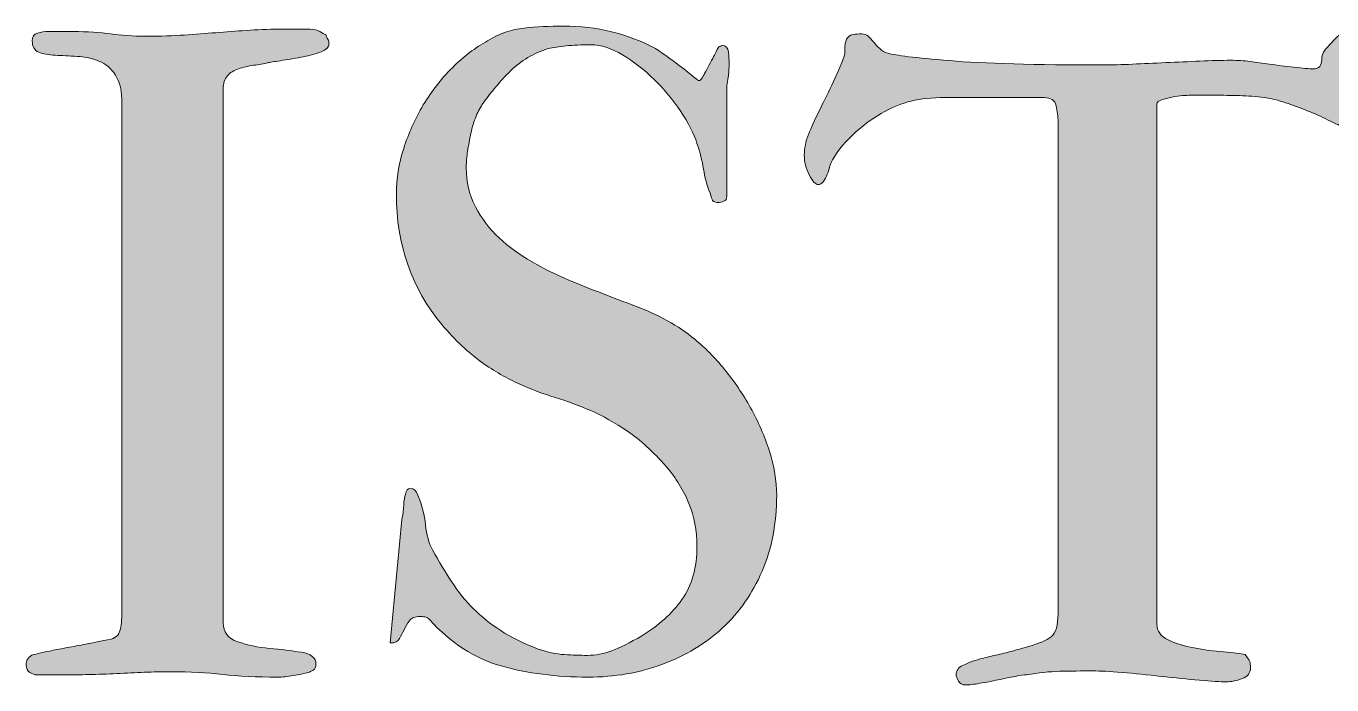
# Model space of a CAD drawing. Header units: inches. Extents: x 97 to 984, y -1026 to -54.
# Drawn here: x 323.5 to 544.4, y -465.2 to -353.7 of the extents above; entities that cross this region are included whole.
import ezdxf

# ---------------------------------------------------------------- set-up
doc = ezdxf.new("R2010")
doc.units = ezdxf.units.IN
doc.header["$MEASUREMENT"] = 0
doc.layers.add('Layer 1', color=7, linetype='Continuous')

# ---------------------------------------------------------------- blocks, each defined once
blk = doc.blocks.new('block 15')
at = {"layer": 'Layer 1', "true_color": 0x1f9d48}
h = blk.add_hatch(color=114, dxfattribs=at)
h.dxf.hatch_style = 2
edge = h.paths.add_edge_path()
edge.add_spline(control_points=[(339.76, -452.41), (339.76, -452.41), (339.76, -366.82), (339.76, -366.82), (339.76, -364.72), (339.39, -363.1), (338.65, -361.96), (337.92, -360.82), (336.99, -360.03), (335.87, -359.59), (334.74, -359.15), (333.51, -358.89), (332.17, -358.8), (330.83, -358.71), (329.59, -358.65), (328.47, -358.6), (327.35, -358.56), (326.42, -358.39), (325.68, -358.08), (324.95, -357.77), (324.58, -357.14), (324.58, -356.17), (324.58, -355.47), (324.88, -355.03), (325.49, -354.86), (326.09, -354.68), (326.7, -354.59), (327.3, -354.59), (327.3, -354.59), (331.46, -354.59), (331.46, -354.59), (333.96, -354.59), (336.08, -354.72), (337.81, -354.99), (339.54, -355.25), (341.57, -355.38), (343.91, -355.38), (346.33, -355.38), (348.47, -355.32), (350.33, -355.18), (352.18, -355.05), (353.96, -354.92), (355.64, -354.79), (357.33, -354.66), (359.03, -354.53), (360.77, -354.4), (362.5, -354.26), (364.4, -354.2), (366.47, -354.2), (366.47, -354.2), (371.53, -354.2), (371.53, -354.2), (372.22, -354.2), (372.78, -354.33), (373.22, -354.59), (373.65, -354.86), (373.99, -355.03), (374.25, -355.12), (374.43, -355.64), (374.56, -355.93), (374.64, -355.97), (374.73, -356.02), (374.77, -356.26), (374.77, -356.7), (374.77, -357.22), (374.34, -357.66), (373.48, -358.01), (372.61, -358.36), (371.59, -358.65), (370.43, -358.87), (369.26, -359.08), (368.11, -359.28), (366.99, -359.46), (365.87, -359.63), (365.05, -359.77), (364.53, -359.85), (363.75, -360.03), (362.91, -360.18), (362, -360.31), (361.09, -360.44), (360.25, -360.64), (359.47, -360.9), (358.69, -361.17), (358.06, -361.56), (357.59, -362.09), (357.11, -362.61), (356.88, -363.36), (356.88, -364.32), (356.88, -364.32), (356.88, -454.65), (356.88, -454.65), (356.88, -456.23), (357.69, -457.3), (359.34, -457.87), (360.98, -458.44), (362.78, -458.81), (364.72, -458.99), (366.67, -459.16), (368.46, -459.38), (370.1, -459.64), (371.75, -459.91), (372.57, -460.56), (372.57, -461.62), (372.57, -462.14), (372.42, -462.49), (372.11, -462.67), (371.81, -462.84), (371.53, -462.98), (371.27, -463.06), (370.58, -463.24), (369.73, -463.41), (368.74, -463.59), (367.75, -463.76), (366.86, -463.85), (366.08, -463.85), (362.54, -463.85), (359.45, -463.7), (356.81, -463.39), (354.17, -463.08), (351.25, -462.93), (348.06, -462.93), (347.28, -462.93), (346.15, -462.95), (344.68, -463), (343.21, -463.04), (341.68, -463.11), (340.08, -463.19), (338.48, -463.28), (336.88, -463.35), (335.28, -463.39), (333.68, -463.44), (332.32, -463.46), (331.2, -463.46), (331.2, -463.46), (325.23, -463.46), (325.23, -463.46), (324.97, -463.46), (324.62, -463.33), (324.19, -463.06), (323.76, -462.8), (323.54, -462.4), (323.54, -461.88), (323.54, -460.91), (323.98, -460.3), (324.84, -460.04), (325.96, -459.77), (326.96, -459.56), (327.82, -459.38), (328.69, -459.21), (329.59, -459.03), (330.55, -458.85), (331.5, -458.68), (332.53, -458.48), (333.66, -458.26), (334.78, -458.05), (336.21, -457.76), (337.94, -457.41), (338.8, -457.15), (339.32, -456.58), (339.5, -455.7), (339.67, -454.82), (339.76, -453.73), (339.76, -452.41)], knot_values=[0, 0, 0, 0, 1, 1, 1, 2, 2, 2, 3, 3, 3, 4, 4, 4, 5, 5, 5, 6, 6, 6, 7, 7, 7, 8, 8, 8, 9, 9, 9, 10, 10, 10, 11, 11, 11, 12, 12, 12, 13, 13, 13, 14, 14, 14, 15, 15, 15, 16, 16, 16, 17, 17, 17, 18, 18, 18, 19, 19, 19, 20, 20, 20, 21, 21, 21, 22, 22, 22, 23, 23, 23, 24, 24, 24, 25, 25, 25, 26, 26, 26, 27, 27, 27, 28, 28, 28, 29, 29, 29, 30, 30, 30, 31, 31, 31, 32, 32, 32, 33, 33, 33, 34, 34, 34, 35, 35, 35, 36, 36, 36, 37, 37, 37, 38, 38, 38, 39, 39, 39, 40, 40, 40, 41, 41, 41, 42, 42, 42, 43, 43, 43, 44, 44, 44, 45, 45, 45, 46, 46, 46, 47, 47, 47, 48, 48, 48, 49, 49, 49, 50, 50, 50, 51, 51, 51, 52, 52, 52, 53, 53, 53, 54, 54, 54, 54], degree=3, periodic=1)
h = blk.add_hatch(color=114, dxfattribs=at)
h.dxf.hatch_style = 2
edge = h.paths.add_edge_path()
edge.add_spline(control_points=[(386.18, -382.07), (386.18, -379.53), (386.59, -376.97), (387.42, -374.38), (388.24, -371.8), (389.34, -369.34), (390.72, -367.02), (392.11, -364.7), (393.75, -362.59), (395.65, -360.71), (397.55, -358.82), (399.54, -357.31), (401.62, -356.17), (403.61, -354.94), (405.66, -354.22), (407.78, -354), (409.89, -353.78), (412.12, -353.67), (414.46, -353.67), (420.08, -353.67), (425.26, -354.94), (430.02, -357.48), (430.45, -357.75), (431.42, -358.43), (432.94, -359.52), (434.45, -360.62), (435.77, -361.65), (436.89, -362.61), (437.07, -362.79), (437.24, -362.88), (437.41, -362.88), (437.5, -362.88), (437.63, -362.79), (437.8, -362.61), (438.06, -362.18), (438.49, -361.39), (439.1, -360.25), (439.7, -359.11), (440.09, -358.36), (440.27, -358.01), (440.44, -357.4), (440.7, -357.09), (441.04, -357.09), (441.04, -357), (441.13, -356.96), (441.3, -356.96), (441.91, -356.96), (442.25, -357.33), (442.34, -358.08), (442.43, -358.82), (442.47, -359.41), (442.47, -359.85), (442.47, -359.85), (442.47, -360.38), (442.47, -360.38), (442.47, -360.55), (442.43, -361.1), (442.34, -362.02), (442.25, -362.94), (442.17, -363.49), (442.08, -363.67), (442.08, -363.67), (442.08, -382.47), (442.08, -382.47), (442.08, -382.91), (441.91, -383.19), (441.56, -383.32), (441.22, -383.45), (440.92, -383.52), (440.65, -383.52), (440.14, -383.52), (439.81, -383.41), (439.68, -383.19), (439.55, -382.97), (439.4, -382.55), (439.23, -381.94), (438.71, -380.63), (438.34, -379.27), (438.13, -377.86), (437.91, -376.46), (437.54, -375.02), (437.02, -373.52), (436.5, -371.86), (435.6, -370.06), (434.3, -368.13), (433, -366.21), (431.51, -364.41), (429.83, -362.74), (428.14, -361.08), (426.35, -359.68), (424.44, -358.54), (422.54, -357.4), (420.77, -356.83), (419.13, -356.83), (417.48, -356.83), (416.08, -356.89), (414.91, -357.02), (413.75, -357.16), (412.73, -357.31), (411.86, -357.48), (409.35, -358.27), (407.24, -359.52), (405.51, -361.23), (403.78, -362.94), (402.18, -364.85), (400.71, -366.95), (400.28, -367.57), (399.89, -368.33), (399.54, -369.25), (399.2, -370.17), (398.91, -371.16), (398.7, -372.21), (398.48, -373.26), (398.31, -374.27), (398.18, -375.23), (398.05, -376.2), (397.99, -376.99), (397.99, -377.6), (397.99, -380.06), (398.51, -382.27), (399.54, -384.24), (400.58, -386.21), (401.92, -387.97), (403.56, -389.5), (405.2, -391.04), (407.06, -392.39), (409.14, -393.58), (411.21, -394.76), (413.29, -395.79), (415.37, -396.67), (419, -398.16), (422.76, -399.62), (426.65, -401.07), (430.54, -402.52), (433.87, -404.38), (436.64, -406.66), (438.36, -408.06), (440.05, -409.77), (441.69, -411.79), (443.33, -413.8), (444.81, -415.97), (446.1, -418.29), (447.4, -420.62), (448.46, -423.05), (449.28, -425.59), (450.1, -428.13), (450.51, -430.63), (450.51, -433.08), (450.51, -437.82), (449.69, -442.09), (448.05, -445.9), (446.41, -449.72), (444.16, -452.94), (441.3, -455.57), (438.45, -458.2), (435.08, -460.24), (431.19, -461.68), (427.3, -463.13), (423.1, -463.85), (418.61, -463.85), (413.25, -463.85), (408.34, -463.22), (403.89, -461.94), (399.43, -460.68), (395.39, -458.07), (391.76, -454.12), (391.59, -453.86), (391.33, -453.71), (390.98, -453.66), (390.64, -453.62), (390.38, -453.6), (390.2, -453.6), (389.34, -453.6), (388.73, -453.84), (388.39, -454.32), (388.04, -454.8), (387.74, -455.31), (387.48, -455.83), (387.22, -456.36), (386.96, -456.86), (386.7, -457.34), (386.44, -457.83), (385.93, -458.07), (385.15, -458.07), (385.15, -458.07), (387.09, -437.16), (387.09, -437.16), (387.26, -436.46), (387.37, -435.67), (387.42, -434.79), (387.46, -433.92), (387.57, -433.31), (387.74, -432.95), (387.83, -432.25), (388.09, -431.9), (388.52, -431.9), (389.12, -431.9), (389.56, -432.3), (389.82, -433.08), (390.51, -434.75), (390.94, -436.42), (391.11, -438.08), (391.28, -439.75), (391.67, -441.15), (392.28, -442.29), (393.4, -444.31), (394.5, -446.15), (395.59, -447.81), (396.67, -449.48), (397.88, -450.97), (399.22, -452.28), (400.56, -453.6), (402.09, -454.82), (403.82, -455.96), (405.55, -457.1), (407.67, -458.15), (410.18, -459.12), (411.73, -459.64), (413.2, -459.95), (414.59, -460.04), (415.97, -460.13), (417.27, -460.17), (418.48, -460.17), (419.86, -460.17), (421.24, -459.91), (422.63, -459.38), (424.01, -458.85), (425.7, -458.02), (427.68, -456.88), (430.54, -455.13), (432.81, -453.07), (434.49, -450.7), (436.18, -448.34), (437.02, -445.31), (437.02, -441.63), (437.02, -439.09), (436.57, -436.7), (435.66, -434.47), (434.76, -432.23), (433.48, -430.15), (431.84, -428.22), (429.59, -425.68), (427.4, -423.68), (425.29, -422.24), (423.17, -420.79), (421.09, -419.63), (419.06, -418.75), (417.03, -417.88), (415.02, -417.13), (413.03, -416.52), (411.04, -415.91), (409.01, -415.14), (406.94, -414.22), (404.86, -413.3), (402.74, -412.07), (400.58, -410.54), (398.42, -409), (396.17, -406.88), (393.84, -404.16), (388.73, -398.03), (386.18, -390.66), (386.18, -382.07)], knot_values=[0, 0, 0, 0, 1, 1, 1, 2, 2, 2, 3, 3, 3, 4, 4, 4, 5, 5, 5, 6, 6, 6, 7, 7, 7, 8, 8, 8, 9, 9, 9, 10, 10, 10, 11, 11, 11, 12, 12, 12, 13, 13, 13, 14, 14, 14, 15, 15, 15, 16, 16, 16, 17, 17, 17, 18, 18, 18, 19, 19, 19, 20, 20, 20, 21, 21, 21, 22, 22, 22, 23, 23, 23, 24, 24, 24, 25, 25, 25, 26, 26, 26, 27, 27, 27, 28, 28, 28, 29, 29, 29, 30, 30, 30, 31, 31, 31, 32, 32, 32, 33, 33, 33, 34, 34, 34, 35, 35, 35, 36, 36, 36, 37, 37, 37, 38, 38, 38, 39, 39, 39, 40, 40, 40, 41, 41, 41, 42, 42, 42, 43, 43, 43, 44, 44, 44, 45, 45, 45, 46, 46, 46, 47, 47, 47, 48, 48, 48, 49, 49, 49, 50, 50, 50, 51, 51, 51, 52, 52, 52, 53, 53, 53, 54, 54, 54, 55, 55, 55, 56, 56, 56, 57, 57, 57, 58, 58, 58, 59, 59, 59, 60, 60, 60, 61, 61, 61, 62, 62, 62, 63, 63, 63, 64, 64, 64, 65, 65, 65, 66, 66, 66, 67, 67, 67, 68, 68, 68, 69, 69, 69, 70, 70, 70, 71, 71, 71, 72, 72, 72, 73, 73, 73, 74, 74, 74, 75, 75, 75, 76, 76, 76, 77, 77, 77, 78, 78, 78, 79, 79, 79, 80, 80, 80, 81, 81, 81, 82, 82, 82, 83, 83, 83, 84, 84, 84, 85, 85, 85, 86, 86, 86, 87, 87, 87, 87], degree=3, periodic=1)
h = blk.add_hatch(color=114, dxfattribs=at)
h.dxf.hatch_style = 2
edge = h.paths.add_edge_path()
edge.add_spline(control_points=[(514.84, -366.82), (514.84, -366.82), (514.84, -454.91), (514.84, -454.91), (514.84, -456.05), (515.46, -456.93), (516.72, -457.54), (517.97, -458.15), (519.44, -458.61), (521.13, -458.92), (522.81, -459.23), (524.48, -459.45), (526.12, -459.58), (527.76, -459.71), (528.98, -459.86), (529.75, -460.04), (530.18, -460.56), (530.44, -460.96), (530.53, -461.22), (530.62, -461.48), (530.66, -461.84), (530.66, -462.27), (530.66, -463.15), (530.18, -463.76), (529.23, -464.11), (528.28, -464.46), (527.42, -464.64), (526.64, -464.64), (525.6, -464.64), (524.07, -464.55), (522.04, -464.38), (520, -464.2), (517.84, -463.98), (515.55, -463.72), (513.26, -463.46), (511.05, -463.24), (508.94, -463.06), (506.82, -462.89), (505.2, -462.8), (504.07, -462.8), (502.08, -462.8), (500.2, -462.82), (498.43, -462.87), (496.66, -462.91), (494.78, -463.11), (492.79, -463.46), (492.36, -463.46), (491.71, -463.54), (490.84, -463.72), (489.98, -463.89), (489.03, -464.09), (487.99, -464.31), (486.95, -464.53), (485.92, -464.73), (484.88, -464.9), (483.84, -465.08), (483.02, -465.17), (482.41, -465.17), (481.9, -465.17), (481.51, -464.95), (481.25, -464.51), (480.99, -464.07), (480.86, -463.72), (480.86, -463.46), (480.86, -462.76), (481.22, -462.23), (481.96, -461.88), (482.69, -461.53), (483.32, -461.27), (483.84, -461.09), (484.1, -461), (484.66, -460.85), (485.53, -460.63), (486.39, -460.41), (487.3, -460.19), (488.25, -459.97), (489.2, -459.75), (490.15, -459.51), (491.1, -459.25), (492.05, -458.99), (492.79, -458.77), (493.31, -458.59), (494.95, -458.15), (496.16, -457.63), (496.94, -457.01), (497.72, -456.4), (498.11, -455.09), (498.11, -453.07), (498.11, -453.07), (498.11, -369.84), (498.11, -369.84), (498.11, -368.97), (498, -368.07), (497.78, -367.15), (497.57, -366.23), (496.9, -365.77), (495.77, -365.77), (495.77, -365.77), (479.04, -365.77), (479.04, -365.77), (476.79, -365.77), (474.87, -365.96), (473.27, -366.36), (471.67, -366.75), (470.18, -367.35), (468.8, -368.13), (467.15, -369.01), (465.51, -370.17), (463.87, -371.62), (462.23, -373.06), (460.93, -374.62), (459.98, -376.29), (459.8, -376.55), (459.65, -376.9), (459.52, -377.34), (459.39, -377.78), (459.24, -378.24), (459.07, -378.72), (458.89, -379.2), (458.68, -379.62), (458.42, -379.97), (458.16, -380.32), (457.86, -380.49), (457.51, -380.49), (457.08, -380.49), (456.58, -379.95), (456.02, -378.85), (455.46, -377.76), (455.18, -376.64), (455.18, -375.5), (455.18, -374.36), (455.42, -373.2), (455.89, -372.01), (456.37, -370.83), (456.95, -369.54), (457.64, -368.13), (458.33, -366.73), (459.07, -365.24), (459.85, -363.67), (460.63, -362.09), (461.36, -360.33), (462.05, -358.41), (462.05, -358.41), (462.05, -357.09), (462.05, -357.09), (462.05, -356.83), (462.14, -356.43), (462.31, -355.91), (462.57, -355.47), (462.94, -355.21), (463.41, -355.12), (463.89, -355.03), (464.39, -354.99), (464.91, -354.99), (465.34, -354.99), (465.7, -355.12), (466.01, -355.38), (466.31, -355.64), (466.61, -355.97), (466.92, -356.37), (467.22, -356.76), (467.56, -357.14), (467.95, -357.48), (468.34, -357.84), (468.8, -358.1), (469.32, -358.27), (470.52, -358.62), (474, -359.04), (479.76, -359.52), (485.5, -360.01), (494.22, -360.25), (505.89, -360.25), (507.27, -360.25), (508.87, -360.2), (510.69, -360.11), (512.5, -360.03), (514.38, -359.94), (516.33, -359.85), (518.28, -359.77), (520.2, -359.68), (522.1, -359.59), (524, -359.5), (525.73, -359.46), (527.29, -359.46), (528.5, -359.46), (529.6, -359.52), (530.6, -359.65), (531.59, -359.79), (532.69, -359.94), (533.9, -360.11), (535.11, -360.29), (536.47, -360.47), (537.99, -360.64), (539.5, -360.82), (540.6, -360.9), (541.29, -360.9), (542.25, -360.9), (542.72, -360.38), (542.72, -359.33), (542.72, -358.71), (542.89, -358.19), (543.24, -357.75), (543.67, -357.22), (544.28, -356.56), (545.06, -355.78), (545.83, -354.99), (546.48, -354.59), (547, -354.59), (547.35, -354.59), (547.78, -354.88), (548.3, -355.45), (548.82, -356.02), (549.31, -356.7), (549.79, -357.48), (550.26, -358.27), (550.72, -359.06), (551.15, -359.85), (551.58, -360.64), (551.93, -361.25), (552.19, -361.69), (552.53, -362.48), (552.79, -363.45), (552.97, -364.58), (553.14, -365.73), (553.31, -366.6), (553.49, -367.21), (553.66, -367.65), (554.07, -368.38), (554.72, -369.38), (555.37, -370.39), (556.06, -371.47), (556.79, -372.6), (557.53, -373.75), (558.17, -374.86), (558.74, -375.96), (559.3, -377.06), (559.58, -377.91), (559.58, -378.52), (559.58, -379.84), (559.02, -380.49), (557.9, -380.49), (557.2, -380.49), (556.36, -380.1), (555.37, -379.31), (554.37, -378.52), (553.36, -377.58), (552.32, -376.48), (551.28, -375.39), (550.2, -374.29), (549.08, -373.2), (547.95, -372.1), (546.91, -371.25), (545.96, -370.63), (545.27, -370.28), (544.39, -369.84), (543.3, -369.32), (542.22, -368.79), (541.06, -368.29), (539.8, -367.81), (538.55, -367.33), (537.32, -366.89), (536.11, -366.49), (534.89, -366.1), (533.86, -365.86), (532.99, -365.77), (531.61, -365.59), (530.21, -365.48), (528.78, -365.44), (527.35, -365.4), (525.95, -365.37), (524.56, -365.37), (524.56, -365.37), (520.28, -365.37), (520.28, -365.37), (520.11, -365.37), (519.74, -365.4), (519.18, -365.44), (518.62, -365.48), (518.01, -365.57), (517.37, -365.7), (516.72, -365.83), (516.13, -365.99), (515.62, -366.16), (515.1, -366.34), (514.84, -366.56), (514.84, -366.82)], knot_values=[0, 0, 0, 0, 1, 1, 1, 2, 2, 2, 3, 3, 3, 4, 4, 4, 5, 5, 5, 6, 6, 6, 7, 7, 7, 8, 8, 8, 9, 9, 9, 10, 10, 10, 11, 11, 11, 12, 12, 12, 13, 13, 13, 14, 14, 14, 15, 15, 15, 16, 16, 16, 17, 17, 17, 18, 18, 18, 19, 19, 19, 20, 20, 20, 21, 21, 21, 22, 22, 22, 23, 23, 23, 24, 24, 24, 25, 25, 25, 26, 26, 26, 27, 27, 27, 28, 28, 28, 29, 29, 29, 30, 30, 30, 31, 31, 31, 32, 32, 32, 33, 33, 33, 34, 34, 34, 35, 35, 35, 36, 36, 36, 37, 37, 37, 38, 38, 38, 39, 39, 39, 40, 40, 40, 41, 41, 41, 42, 42, 42, 43, 43, 43, 44, 44, 44, 45, 45, 45, 46, 46, 46, 47, 47, 47, 48, 48, 48, 49, 49, 49, 50, 50, 50, 51, 51, 51, 52, 52, 52, 53, 53, 53, 54, 54, 54, 55, 55, 55, 56, 56, 56, 57, 57, 57, 58, 58, 58, 59, 59, 59, 60, 60, 60, 61, 61, 61, 62, 62, 62, 63, 63, 63, 64, 64, 64, 65, 65, 65, 66, 66, 66, 67, 67, 67, 68, 68, 68, 69, 69, 69, 70, 70, 70, 71, 71, 71, 72, 72, 72, 73, 73, 73, 74, 74, 74, 75, 75, 75, 76, 76, 76, 77, 77, 77, 78, 78, 78, 79, 79, 79, 80, 80, 80, 81, 81, 81, 82, 82, 82, 83, 83, 83, 84, 84, 84, 85, 85, 85, 86, 86, 86, 87, 87, 87, 88, 88, 88, 89, 89, 89, 90, 90, 90, 91, 91, 91, 92, 92, 92, 93, 93, 93, 94, 94, 94, 95, 95, 95, 95], degree=3, periodic=1)
at = {"layer": 'Layer 1', "lineweight": 0}
for points, knots in [([(339.76, -452.41), (339.76, -452.41), (339.76, -366.82), (339.76, -366.82), (339.76, -364.72), (339.39, -363.1), (338.65, -361.96), (337.92, -360.82), (336.99, -360.03), (335.87, -359.59), (334.74, -359.15), (333.51, -358.89), (332.17, -358.8), (330.83, -358.71), (329.59, -358.65), (328.47, -358.6), (327.35, -358.56), (326.42, -358.39), (325.68, -358.08), (324.95, -357.77), (324.58, -357.14), (324.58, -356.17), (324.58, -355.47), (324.88, -355.03), (325.49, -354.86), (326.09, -354.68), (326.7, -354.59), (327.3, -354.59), (327.3, -354.59), (331.46, -354.59), (331.46, -354.59), (333.96, -354.59), (336.08, -354.72), (337.81, -354.99), (339.54, -355.25), (341.57, -355.38), (343.91, -355.38), (346.33, -355.38), (348.47, -355.32), (350.33, -355.18), (352.18, -355.05), (353.96, -354.92), (355.64, -354.79), (357.33, -354.66), (359.03, -354.53), (360.77, -354.4), (362.5, -354.26), (364.4, -354.2), (366.47, -354.2), (366.47, -354.2), (371.53, -354.2), (371.53, -354.2), (372.22, -354.2), (372.78, -354.33), (373.22, -354.59), (373.65, -354.86), (373.99, -355.03), (374.25, -355.12), (374.43, -355.64), (374.56, -355.93), (374.64, -355.97), (374.73, -356.02), (374.77, -356.26), (374.77, -356.7), (374.77, -357.22), (374.34, -357.66), (373.48, -358.01), (372.61, -358.36), (371.59, -358.65), (370.43, -358.87), (369.26, -359.08), (368.11, -359.28), (366.99, -359.46), (365.87, -359.63), (365.05, -359.77), (364.53, -359.85), (363.75, -360.03), (362.91, -360.18), (362, -360.31), (361.09, -360.44), (360.25, -360.64), (359.47, -360.9), (358.69, -361.17), (358.06, -361.56), (357.59, -362.09), (357.11, -362.61), (356.88, -363.36), (356.88, -364.32), (356.88, -364.32), (356.88, -454.65), (356.88, -454.65), (356.88, -456.23), (357.69, -457.3), (359.34, -457.87), (360.98, -458.44), (362.78, -458.81), (364.72, -458.99), (366.67, -459.16), (368.46, -459.38), (370.1, -459.64), (371.75, -459.91), (372.57, -460.56), (372.57, -461.62), (372.57, -462.14), (372.42, -462.49), (372.11, -462.67), (371.81, -462.84), (371.53, -462.98), (371.27, -463.06), (370.58, -463.24), (369.73, -463.41), (368.74, -463.59), (367.75, -463.76), (366.86, -463.85), (366.08, -463.85), (362.54, -463.85), (359.45, -463.7), (356.81, -463.39), (354.17, -463.08), (351.25, -462.93), (348.06, -462.93), (347.28, -462.93), (346.15, -462.95), (344.68, -463), (343.21, -463.04), (341.68, -463.11), (340.08, -463.19), (338.48, -463.28), (336.88, -463.35), (335.28, -463.39), (333.68, -463.44), (332.32, -463.46), (331.2, -463.46), (331.2, -463.46), (325.23, -463.46), (325.23, -463.46), (324.97, -463.46), (324.62, -463.33), (324.19, -463.06), (323.76, -462.8), (323.54, -462.4), (323.54, -461.88), (323.54, -460.91), (323.98, -460.3), (324.84, -460.04), (325.96, -459.77), (326.96, -459.56), (327.82, -459.38), (328.69, -459.21), (329.59, -459.03), (330.55, -458.85), (331.5, -458.68), (332.53, -458.48), (333.66, -458.26), (334.78, -458.05), (336.21, -457.76), (337.94, -457.41), (338.8, -457.15), (339.32, -456.58), (339.5, -455.7), (339.67, -454.82), (339.76, -453.73), (339.76, -452.41)], [0, 0, 0, 0, 1, 1, 1, 2, 2, 2, 3, 3, 3, 4, 4, 4, 5, 5, 5, 6, 6, 6, 7, 7, 7, 8, 8, 8, 9, 9, 9, 10, 10, 10, 11, 11, 11, 12, 12, 12, 13, 13, 13, 14, 14, 14, 15, 15, 15, 16, 16, 16, 17, 17, 17, 18, 18, 18, 19, 19, 19, 20, 20, 20, 21, 21, 21, 22, 22, 22, 23, 23, 23, 24, 24, 24, 25, 25, 25, 26, 26, 26, 27, 27, 27, 28, 28, 28, 29, 29, 29, 30, 30, 30, 31, 31, 31, 32, 32, 32, 33, 33, 33, 34, 34, 34, 35, 35, 35, 36, 36, 36, 37, 37, 37, 38, 38, 38, 39, 39, 39, 40, 40, 40, 41, 41, 41, 42, 42, 42, 43, 43, 43, 44, 44, 44, 45, 45, 45, 46, 46, 46, 47, 47, 47, 48, 48, 48, 49, 49, 49, 50, 50, 50, 51, 51, 51, 52, 52, 52, 53, 53, 53, 54, 54, 54, 54]), ([(386.18, -382.07), (386.18, -379.53), (386.59, -376.97), (387.42, -374.38), (388.24, -371.8), (389.34, -369.34), (390.72, -367.02), (392.11, -364.7), (393.75, -362.59), (395.65, -360.71), (397.55, -358.82), (399.54, -357.31), (401.62, -356.17), (403.61, -354.94), (405.66, -354.22), (407.78, -354), (409.89, -353.78), (412.12, -353.67), (414.46, -353.67), (420.08, -353.67), (425.26, -354.94), (430.02, -357.48), (430.45, -357.75), (431.42, -358.43), (432.94, -359.52), (434.45, -360.62), (435.77, -361.65), (436.89, -362.61), (437.07, -362.79), (437.24, -362.88), (437.41, -362.88), (437.5, -362.88), (437.63, -362.79), (437.8, -362.61), (438.06, -362.18), (438.49, -361.39), (439.1, -360.25), (439.7, -359.11), (440.09, -358.36), (440.27, -358.01), (440.44, -357.4), (440.7, -357.09), (441.04, -357.09), (441.04, -357), (441.13, -356.96), (441.3, -356.96), (441.91, -356.96), (442.25, -357.33), (442.34, -358.08), (442.43, -358.82), (442.47, -359.41), (442.47, -359.85), (442.47, -359.85), (442.47, -360.38), (442.47, -360.38), (442.47, -360.55), (442.43, -361.1), (442.34, -362.02), (442.25, -362.94), (442.17, -363.49), (442.08, -363.67), (442.08, -363.67), (442.08, -382.47), (442.08, -382.47), (442.08, -382.91), (441.91, -383.19), (441.56, -383.32), (441.22, -383.45), (440.92, -383.52), (440.65, -383.52), (440.14, -383.52), (439.81, -383.41), (439.68, -383.19), (439.55, -382.97), (439.4, -382.55), (439.23, -381.94), (438.71, -380.63), (438.34, -379.27), (438.13, -377.86), (437.91, -376.46), (437.54, -375.02), (437.02, -373.52), (436.5, -371.86), (435.6, -370.06), (434.3, -368.13), (433, -366.21), (431.51, -364.41), (429.83, -362.74), (428.14, -361.08), (426.35, -359.68), (424.44, -358.54), (422.54, -357.4), (420.77, -356.83), (419.13, -356.83), (417.48, -356.83), (416.08, -356.89), (414.91, -357.02), (413.75, -357.16), (412.73, -357.31), (411.86, -357.48), (409.35, -358.27), (407.24, -359.52), (405.51, -361.23), (403.78, -362.94), (402.18, -364.85), (400.71, -366.95), (400.28, -367.57), (399.89, -368.33), (399.54, -369.25), (399.2, -370.17), (398.91, -371.16), (398.7, -372.21), (398.48, -373.26), (398.31, -374.27), (398.18, -375.23), (398.05, -376.2), (397.99, -376.99), (397.99, -377.6), (397.99, -380.06), (398.51, -382.27), (399.54, -384.24), (400.58, -386.21), (401.92, -387.97), (403.56, -389.5), (405.2, -391.04), (407.06, -392.39), (409.14, -393.58), (411.21, -394.76), (413.29, -395.79), (415.37, -396.67), (419, -398.16), (422.76, -399.62), (426.65, -401.07), (430.54, -402.52), (433.87, -404.38), (436.64, -406.66), (438.36, -408.06), (440.05, -409.77), (441.69, -411.79), (443.33, -413.8), (444.81, -415.97), (446.1, -418.29), (447.4, -420.62), (448.46, -423.05), (449.28, -425.59), (450.1, -428.13), (450.51, -430.63), (450.51, -433.08), (450.51, -437.82), (449.69, -442.09), (448.05, -445.9), (446.41, -449.72), (444.16, -452.94), (441.3, -455.57), (438.45, -458.2), (435.08, -460.24), (431.19, -461.68), (427.3, -463.13), (423.1, -463.85), (418.61, -463.85), (413.25, -463.85), (408.34, -463.22), (403.89, -461.94), (399.43, -460.68), (395.39, -458.07), (391.76, -454.12), (391.59, -453.86), (391.33, -453.71), (390.98, -453.66), (390.64, -453.62), (390.38, -453.6), (390.2, -453.6), (389.34, -453.6), (388.73, -453.84), (388.39, -454.32), (388.04, -454.8), (387.74, -455.31), (387.48, -455.83), (387.22, -456.36), (386.96, -456.86), (386.7, -457.34), (386.44, -457.83), (385.93, -458.07), (385.15, -458.07), (385.15, -458.07), (387.09, -437.16), (387.09, -437.16), (387.26, -436.46), (387.37, -435.67), (387.42, -434.79), (387.46, -433.92), (387.57, -433.31), (387.74, -432.95), (387.83, -432.25), (388.09, -431.9), (388.52, -431.9), (389.12, -431.9), (389.56, -432.3), (389.82, -433.08), (390.51, -434.75), (390.94, -436.42), (391.11, -438.08), (391.28, -439.75), (391.67, -441.15), (392.28, -442.29), (393.4, -444.31), (394.5, -446.15), (395.59, -447.81), (396.67, -449.48), (397.88, -450.97), (399.22, -452.28), (400.56, -453.6), (402.09, -454.82), (403.82, -455.96), (405.55, -457.1), (407.67, -458.15), (410.18, -459.12), (411.73, -459.64), (413.2, -459.95), (414.59, -460.04), (415.97, -460.13), (417.27, -460.17), (418.48, -460.17), (419.86, -460.17), (421.24, -459.91), (422.63, -459.38), (424.01, -458.85), (425.7, -458.02), (427.68, -456.88), (430.54, -455.13), (432.81, -453.07), (434.49, -450.7), (436.18, -448.34), (437.02, -445.31), (437.02, -441.63), (437.02, -439.09), (436.57, -436.7), (435.66, -434.47), (434.76, -432.23), (433.48, -430.15), (431.84, -428.22), (429.59, -425.68), (427.4, -423.68), (425.29, -422.24), (423.17, -420.79), (421.09, -419.63), (419.06, -418.75), (417.03, -417.88), (415.02, -417.13), (413.03, -416.52), (411.04, -415.91), (409.01, -415.14), (406.94, -414.22), (404.86, -413.3), (402.74, -412.07), (400.58, -410.54), (398.42, -409), (396.17, -406.88), (393.84, -404.16), (388.73, -398.03), (386.18, -390.66), (386.18, -382.07)], [0, 0, 0, 0, 1, 1, 1, 2, 2, 2, 3, 3, 3, 4, 4, 4, 5, 5, 5, 6, 6, 6, 7, 7, 7, 8, 8, 8, 9, 9, 9, 10, 10, 10, 11, 11, 11, 12, 12, 12, 13, 13, 13, 14, 14, 14, 15, 15, 15, 16, 16, 16, 17, 17, 17, 18, 18, 18, 19, 19, 19, 20, 20, 20, 21, 21, 21, 22, 22, 22, 23, 23, 23, 24, 24, 24, 25, 25, 25, 26, 26, 26, 27, 27, 27, 28, 28, 28, 29, 29, 29, 30, 30, 30, 31, 31, 31, 32, 32, 32, 33, 33, 33, 34, 34, 34, 35, 35, 35, 36, 36, 36, 37, 37, 37, 38, 38, 38, 39, 39, 39, 40, 40, 40, 41, 41, 41, 42, 42, 42, 43, 43, 43, 44, 44, 44, 45, 45, 45, 46, 46, 46, 47, 47, 47, 48, 48, 48, 49, 49, 49, 50, 50, 50, 51, 51, 51, 52, 52, 52, 53, 53, 53, 54, 54, 54, 55, 55, 55, 56, 56, 56, 57, 57, 57, 58, 58, 58, 59, 59, 59, 60, 60, 60, 61, 61, 61, 62, 62, 62, 63, 63, 63, 64, 64, 64, 65, 65, 65, 66, 66, 66, 67, 67, 67, 68, 68, 68, 69, 69, 69, 70, 70, 70, 71, 71, 71, 72, 72, 72, 73, 73, 73, 74, 74, 74, 75, 75, 75, 76, 76, 76, 77, 77, 77, 78, 78, 78, 79, 79, 79, 80, 80, 80, 81, 81, 81, 82, 82, 82, 83, 83, 83, 84, 84, 84, 85, 85, 85, 86, 86, 86, 87, 87, 87, 87]), ([(514.84, -366.82), (514.84, -366.82), (514.84, -454.91), (514.84, -454.91), (514.84, -456.05), (515.46, -456.93), (516.72, -457.54), (517.97, -458.15), (519.44, -458.61), (521.13, -458.92), (522.81, -459.23), (524.48, -459.45), (526.12, -459.58), (527.76, -459.71), (528.98, -459.86), (529.75, -460.04), (530.18, -460.56), (530.44, -460.96), (530.53, -461.22), (530.62, -461.48), (530.66, -461.84), (530.66, -462.27), (530.66, -463.15), (530.18, -463.76), (529.23, -464.11), (528.28, -464.46), (527.42, -464.64), (526.64, -464.64), (525.6, -464.64), (524.07, -464.55), (522.04, -464.38), (520, -464.2), (517.84, -463.98), (515.55, -463.72), (513.26, -463.46), (511.05, -463.24), (508.94, -463.06), (506.82, -462.89), (505.2, -462.8), (504.07, -462.8), (502.08, -462.8), (500.2, -462.82), (498.43, -462.87), (496.66, -462.91), (494.78, -463.11), (492.79, -463.46), (492.36, -463.46), (491.71, -463.54), (490.84, -463.72), (489.98, -463.89), (489.03, -464.09), (487.99, -464.31), (486.95, -464.53), (485.92, -464.73), (484.88, -464.9), (483.84, -465.08), (483.02, -465.17), (482.41, -465.17), (481.9, -465.17), (481.51, -464.95), (481.25, -464.51), (480.99, -464.07), (480.86, -463.72), (480.86, -463.46), (480.86, -462.76), (481.22, -462.23), (481.96, -461.88), (482.69, -461.53), (483.32, -461.27), (483.84, -461.09), (484.1, -461), (484.66, -460.85), (485.53, -460.63), (486.39, -460.41), (487.3, -460.19), (488.25, -459.97), (489.2, -459.75), (490.15, -459.51), (491.1, -459.25), (492.05, -458.99), (492.79, -458.77), (493.31, -458.59), (494.95, -458.15), (496.16, -457.63), (496.94, -457.01), (497.72, -456.4), (498.11, -455.09), (498.11, -453.07), (498.11, -453.07), (498.11, -369.84), (498.11, -369.84), (498.11, -368.97), (498, -368.07), (497.78, -367.15), (497.57, -366.23), (496.9, -365.77), (495.77, -365.77), (495.77, -365.77), (479.04, -365.77), (479.04, -365.77), (476.79, -365.77), (474.87, -365.96), (473.27, -366.36), (471.67, -366.75), (470.18, -367.35), (468.8, -368.13), (467.15, -369.01), (465.51, -370.17), (463.87, -371.62), (462.23, -373.06), (460.93, -374.62), (459.98, -376.29), (459.8, -376.55), (459.65, -376.9), (459.52, -377.34), (459.39, -377.78), (459.24, -378.24), (459.07, -378.72), (458.89, -379.2), (458.68, -379.62), (458.42, -379.97), (458.16, -380.32), (457.86, -380.49), (457.51, -380.49), (457.08, -380.49), (456.58, -379.95), (456.02, -378.85), (455.46, -377.76), (455.18, -376.64), (455.18, -375.5), (455.18, -374.36), (455.42, -373.2), (455.89, -372.01), (456.37, -370.83), (456.95, -369.54), (457.64, -368.13), (458.33, -366.73), (459.07, -365.24), (459.85, -363.67), (460.63, -362.09), (461.36, -360.33), (462.05, -358.41), (462.05, -358.41), (462.05, -357.09), (462.05, -357.09), (462.05, -356.83), (462.14, -356.43), (462.31, -355.91), (462.57, -355.47), (462.94, -355.21), (463.41, -355.12), (463.89, -355.03), (464.39, -354.99), (464.91, -354.99), (465.34, -354.99), (465.7, -355.12), (466.01, -355.38), (466.31, -355.64), (466.61, -355.97), (466.92, -356.37), (467.22, -356.76), (467.56, -357.14), (467.95, -357.48), (468.34, -357.84), (468.8, -358.1), (469.32, -358.27), (470.52, -358.62), (474, -359.04), (479.76, -359.52), (485.5, -360.01), (494.22, -360.25), (505.89, -360.25), (507.27, -360.25), (508.87, -360.2), (510.69, -360.11), (512.5, -360.03), (514.38, -359.94), (516.33, -359.85), (518.28, -359.77), (520.2, -359.68), (522.1, -359.59), (524, -359.5), (525.73, -359.46), (527.29, -359.46), (528.5, -359.46), (529.6, -359.52), (530.6, -359.65), (531.59, -359.79), (532.69, -359.94), (533.9, -360.11), (535.11, -360.29), (536.47, -360.47), (537.99, -360.64), (539.5, -360.82), (540.6, -360.9), (541.29, -360.9), (542.25, -360.9), (542.72, -360.38), (542.72, -359.33), (542.72, -358.71), (542.89, -358.19), (543.24, -357.75), (543.67, -357.22), (544.28, -356.56), (545.06, -355.78), (545.83, -354.99), (546.48, -354.59), (547, -354.59), (547.35, -354.59), (547.78, -354.88), (548.3, -355.45), (548.82, -356.02), (549.31, -356.7), (549.79, -357.48), (550.26, -358.27), (550.72, -359.06), (551.15, -359.85), (551.58, -360.64), (551.93, -361.25), (552.19, -361.69), (552.53, -362.48), (552.79, -363.45), (552.97, -364.58), (553.14, -365.73), (553.31, -366.6), (553.49, -367.21), (553.66, -367.65), (554.07, -368.38), (554.72, -369.38), (555.37, -370.39), (556.06, -371.47), (556.79, -372.6), (557.53, -373.75), (558.17, -374.86), (558.74, -375.96), (559.3, -377.06), (559.58, -377.91), (559.58, -378.52), (559.58, -379.84), (559.02, -380.49), (557.9, -380.49), (557.2, -380.49), (556.36, -380.1), (555.37, -379.31), (554.37, -378.52), (553.36, -377.58), (552.32, -376.48), (551.28, -375.39), (550.2, -374.29), (549.08, -373.2), (547.95, -372.1), (546.91, -371.25), (545.96, -370.63), (545.27, -370.28), (544.39, -369.84), (543.3, -369.32), (542.22, -368.79), (541.06, -368.29), (539.8, -367.81), (538.55, -367.33), (537.32, -366.89), (536.11, -366.49), (534.89, -366.1), (533.86, -365.86), (532.99, -365.77), (531.61, -365.59), (530.21, -365.48), (528.78, -365.44), (527.35, -365.4), (525.95, -365.37), (524.56, -365.37), (524.56, -365.37), (520.28, -365.37), (520.28, -365.37), (520.11, -365.37), (519.74, -365.4), (519.18, -365.44), (518.62, -365.48), (518.01, -365.57), (517.37, -365.7), (516.72, -365.83), (516.13, -365.99), (515.62, -366.16), (515.1, -366.34), (514.84, -366.56), (514.84, -366.82)], [0, 0, 0, 0, 1, 1, 1, 2, 2, 2, 3, 3, 3, 4, 4, 4, 5, 5, 5, 6, 6, 6, 7, 7, 7, 8, 8, 8, 9, 9, 9, 10, 10, 10, 11, 11, 11, 12, 12, 12, 13, 13, 13, 14, 14, 14, 15, 15, 15, 16, 16, 16, 17, 17, 17, 18, 18, 18, 19, 19, 19, 20, 20, 20, 21, 21, 21, 22, 22, 22, 23, 23, 23, 24, 24, 24, 25, 25, 25, 26, 26, 26, 27, 27, 27, 28, 28, 28, 29, 29, 29, 30, 30, 30, 31, 31, 31, 32, 32, 32, 33, 33, 33, 34, 34, 34, 35, 35, 35, 36, 36, 36, 37, 37, 37, 38, 38, 38, 39, 39, 39, 40, 40, 40, 41, 41, 41, 42, 42, 42, 43, 43, 43, 44, 44, 44, 45, 45, 45, 46, 46, 46, 47, 47, 47, 48, 48, 48, 49, 49, 49, 50, 50, 50, 51, 51, 51, 52, 52, 52, 53, 53, 53, 54, 54, 54, 55, 55, 55, 56, 56, 56, 57, 57, 57, 58, 58, 58, 59, 59, 59, 60, 60, 60, 61, 61, 61, 62, 62, 62, 63, 63, 63, 64, 64, 64, 65, 65, 65, 66, 66, 66, 67, 67, 67, 68, 68, 68, 69, 69, 69, 70, 70, 70, 71, 71, 71, 72, 72, 72, 73, 73, 73, 74, 74, 74, 75, 75, 75, 76, 76, 76, 77, 77, 77, 78, 78, 78, 79, 79, 79, 80, 80, 80, 81, 81, 81, 82, 82, 82, 83, 83, 83, 84, 84, 84, 85, 85, 85, 86, 86, 86, 87, 87, 87, 88, 88, 88, 89, 89, 89, 90, 90, 90, 91, 91, 91, 92, 92, 92, 93, 93, 93, 94, 94, 94, 95, 95, 95, 95])]:
    blk.add_open_spline(points, degree=3, knots=knots, dxfattribs=at)
blk = doc.blocks.new('block 2')
at = {"layer": 'Layer 1'}
blk.add_blockref('block 15', (0, 0), dxfattribs=at)

msp = doc.modelspace()

# ---------------------------------------------------------------- block references
at = {"layer": 'Layer 1'}
msp.add_blockref('block 2', (0, 0), dxfattribs=at)

doc.saveas('drawing.dxf')
